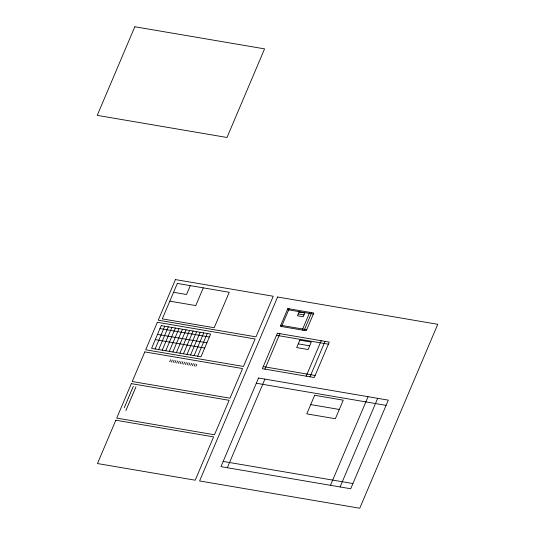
<?xml version="1.0" encoding="UTF-8"?>
<svg xmlns="http://www.w3.org/2000/svg" width="535" height="535" viewBox="0 0 535 535"><rect width="100%" height="100%" fill="white"/><g stroke="black" fill="none" stroke-linecap="round" stroke-linejoin="round"><path stroke-width="0.8" d="M124.234 407.73L125.096 405.704M125.264 405.303L126.126 403.27M126.293 402.875L127.156 400.842M127.323 400.447L128.186 398.414M128.353 398.013L129.216 395.98M129.383 395.586L130.246 393.553M130.413 393.158L131.276 391.125M131.443 390.724L132.305 388.698M132.466 388.296L133.329 386.263M135.134 388.751L135.99 386.718M125.865 410.619L126.728 408.586M126.895 408.185L127.758 406.152M127.925 405.757L128.788 403.724M128.955 403.33L129.818 401.297M129.985 400.896L130.848 398.869M131.015 398.468L131.877 396.435M132.045 396.04L132.907 394.007M133.075 393.613L133.937 391.58M134.111 391.179L134.967 389.152M155.123 348.96L164.76 326.23M158.668 349.562L168.304 326.838M162.212 350.164L171.849 327.44M190.306 285.643L186.548 294.504L173.574 292.291M165.75 350.773L175.393 328.042M169.294 351.375L178.931 328.65M172.838 351.976L182.475 329.252M169.689 361.827L170.585 359.714M171.434 362.128L172.33 360.015M203.28 287.857L195.763 305.579L169.816 301.158M176.383 352.585L186.019 329.854M173.186 362.422L174.076 360.316M174.932 362.723L175.828 360.61M179.927 353.187L189.564 330.463M176.677 363.018L177.573 360.911M178.422 363.318L179.319 361.205M183.465 353.789L193.108 331.065M180.175 363.613L181.071 361.506M181.92 363.914L182.816 361.8M187.009 354.397L196.646 331.667M183.665 364.208L184.562 362.101M185.418 364.509L186.314 362.396M190.554 354.999L200.19 332.268M187.163 364.803L188.059 362.697M188.909 365.104L189.805 362.991M194.098 355.601L203.735 332.877M190.661 365.405L191.557 363.292M192.406 365.699L193.302 363.593M197.642 356.21L207.279 333.479M194.151 366L195.048 363.887M195.904 366.294L196.793 364.188M281.591 326.544L289.114 308.815M264.899 369.143L279.932 333.679M227.308 467.791L264.905 379.128M302.228 330.055L309.745 312.326M304.147 330.383L311.664 312.654M306.167 376.159L321.201 340.701M310.012 376.814L325.046 341.357M330.483 485.319L368.067 396.689M340.099 486.957L377.683 398.328M287.395 309.638L313.349 314.058M298.276 313.905L303.987 314.881M280.761 325.273L306.715 329.7M276.501 335.325L328.403 344.172M298.262 343.865L309.691 345.811M159.965 328.584L209.359 337.003M157.504 334.382L206.905 342.801M155.277 339.638L204.671 348.058M263.24 366.602L315.142 375.45M256.325 383.241L386.083 405.356M310.721 404.587L339.297 409.456M223.169 461.431L352.926 483.546M134.82 26.75L97.243 115.373L227 137.488L264.578 48.866L134.82 26.75M115.834 420.216L97.464 463.544L195.221 480.203L213.592 436.881L115.834 420.216M131.343 383.642L116.724 418.109L214.488 434.774L229.107 400.3L131.343 383.642M144.804 351.896L132.239 381.529L230.003 398.194L242.562 368.561L144.804 351.896M157.35 322.304L145.694 349.79L243.458 366.448L255.115 338.969L157.35 322.304M175.46 279.591L158.246 320.191L256.011 336.856L273.224 296.256L175.46 279.591M177.332 283.43L162.299 318.88L214.201 327.728L229.234 292.277L177.332 283.43M161.216 325.628L151.579 348.359L200.979 356.778L210.616 334.047L161.216 325.628M277.591 296.999L199.595 480.952L359.754 508.25L437.757 324.304L277.591 296.999M277.391 333.238L262.357 368.689L314.259 377.536L329.292 342.086L277.391 333.238M287.837 308.595L280.32 326.317L306.274 330.744L313.791 313.015L287.837 308.595M258.539 378.018L220.955 466.647L350.719 488.756L388.296 400.14L258.539 378.018M299.065 312.045L297.487 315.764L303.205 316.74L304.776 313.022L299.065 312.045M299.841 340.146L296.684 347.576L308.113 349.529L311.27 342.092L299.841 340.146M314.66 395.298L306.782 413.876L335.358 418.744L343.236 400.167L314.66 395.298"/></g></svg>
